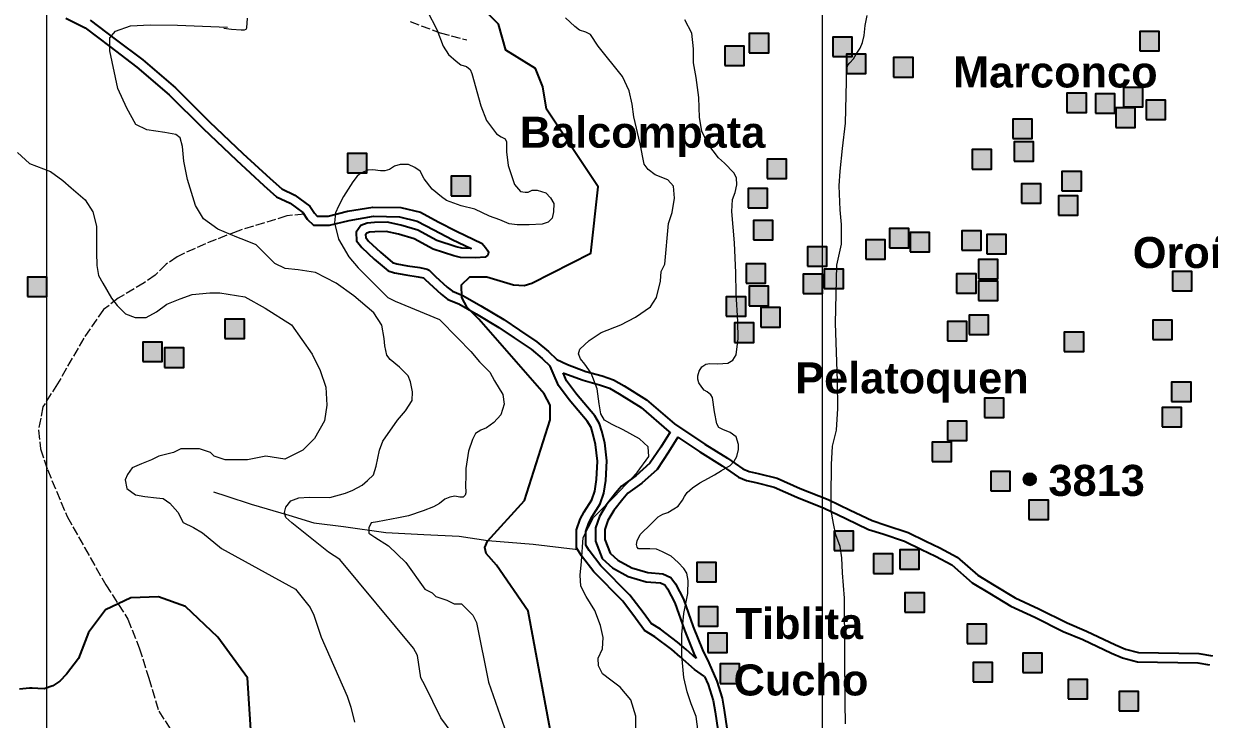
# Model space of a CAD drawing. Header units: metres. Extents: x 405809 to 420020, y 8257398 to 8272141.
# Drawn here: x 411970 to 413499, y 8268101 to 8268999 of the extents above; entities that cross this region are included whole.
import ezdxf

# ---------------------------------------------------------------- set-up
doc = ezdxf.new("R2010")
doc.units = ezdxf.units.M
doc.linetypes.add('ACAD_ISO02W100', pattern=[15, 12, -3])
doc.layers.add('AFIRMADO DOS A MAS VIAS', color=151, linetype='Continuous')
doc.layers.add('VIVIENDAS', color=1, linetype='Continuous')
for name, color, linetype, lineweight in [('CAMINOS1', 7, 'ACAD_ISO02W100', 5), ('COORDENADAS', 30, 'Continuous', 5), ('CURVAS MAESTRAS', 90, 'Continuous', 25), ('CURVAS SECUNDARIS', 46, 'Continuous', 9), ('Río', 150, 'Continuous', 20), ('texto', 7, 'Continuous', 13)]:
    doc.layers.add(name, color=color, linetype=linetype, lineweight=lineweight)
doc.styles.add('CARLOS', font='arialbd.ttf', dxfattribs={"height": 48})

msp = doc.modelspace()

# ---------------------------------------------------------------- hatches: boundary and pattern name
at = {"layer": 'texto'}
h = msp.add_hatch(color=256, dxfattribs=at)
edge = h.paths.add_edge_path()
edge.add_arc((413267.9, 8268411), 8.37, 0, 360)
at = {"layer": 'VIVIENDAS'}
for points in [[(412906.2, 8268961), (412931.2, 8268961), (412931.2, 8268986), (412906.2, 8268986)], [(413013.9, 8268956.5), (413038.9, 8268956.5), (413038.9, 8268981.5), (413013.9, 8268981.5)], [(413410, 8268963.8), (413435, 8268963.8), (413435, 8268988.8), (413410, 8268988.8)], [(412874.8, 8268944.6), (412899.8, 8268944.6), (412899.8, 8268969.6), (412874.8, 8268969.6)], [(413031.6, 8268934.6), (413056.6, 8268934.6), (413056.6, 8268959.6), (413031.6, 8268959.6)], [(413092.4, 8268929.9), (413117.4, 8268929.9), (413117.4, 8268954.9), (413092.4, 8268954.9)], [(413388.9, 8268891.3), (413413.9, 8268891.3), (413413.9, 8268916.3), (413388.9, 8268916.3)], [(413315.9, 8268884.3), (413340.9, 8268884.3), (413340.9, 8268909.3), (413315.9, 8268909.3)], [(413352.7, 8268883.1), (413377.7, 8268883.1), (413377.7, 8268908.1), (413352.7, 8268908.1)], [(413418.2, 8268875), (413443.2, 8268875), (413443.2, 8268900), (413418.2, 8268900)], [(413379, 8268865), (413404, 8268865), (413404, 8268890), (413379, 8268890)], [(413245.9, 8268850.4), (413270.9, 8268850.4), (413270.9, 8268875.4), (413245.9, 8268875.4)], [(413247.8, 8268821.5), (413272.8, 8268821.5), (413272.8, 8268846.5), (413247.8, 8268846.5)], [(412388.1, 8268806.2), (412413.1, 8268806.2), (412413.1, 8268831.2), (412388.1, 8268831.2)], [(412929.4, 8268799), (412954.4, 8268799), (412954.4, 8268824), (412929.4, 8268824)], [(413193.5, 8268811.2), (413218.5, 8268811.2), (413218.5, 8268836.2), (413193.5, 8268836.2)], [(413309.5, 8268783.2), (413334.5, 8268783.2), (413334.5, 8268808.2), (413309.5, 8268808.2)], [(412521.7, 8268776.8), (412546.7, 8268776.8), (412546.7, 8268801.8), (412521.7, 8268801.8)], [(413257.1, 8268767.3), (413282.1, 8268767.3), (413282.1, 8268792.3), (413257.1, 8268792.3)], [(412904.9, 8268761.3), (412929.9, 8268761.3), (412929.9, 8268786.3), (412904.9, 8268786.3)], [(413304.8, 8268751.5), (413329.8, 8268751.5), (413329.8, 8268776.5), (413304.8, 8268776.5)], [(412911.5, 8268719.9), (412936.5, 8268719.9), (412936.5, 8268744.9), (412911.5, 8268744.9)], [(413086.9, 8268709.4), (413111.9, 8268709.4), (413111.9, 8268734.4), (413086.9, 8268734.4)], [(413180.3, 8268706.4), (413205.3, 8268706.4), (413205.3, 8268731.4), (413180.3, 8268731.4)], [(413056.6, 8268694.8), (413081.6, 8268694.8), (413081.6, 8268719.8), (413056.6, 8268719.8)], [(413113.6, 8268704.4), (413138.6, 8268704.4), (413138.6, 8268729.4), (413113.6, 8268729.4)], [(413212.4, 8268701.8), (413237.4, 8268701.8), (413237.4, 8268726.8), (413212.4, 8268726.8)], [(412981.4, 8268685.8), (413006.4, 8268685.8), (413006.4, 8268710.8), (412981.4, 8268710.8)], [(412902.1, 8268664.1), (412927.1, 8268664.1), (412927.1, 8268689.1), (412902.1, 8268689.1)], [(413201.7, 8268669.6), (413226.7, 8268669.6), (413226.7, 8268694.6), (413201.7, 8268694.6)], [(411975.4, 8268646.7), (412000.4, 8268646.7), (412000.4, 8268671.7), (411975.4, 8268671.7)], [(412975.6, 8268650.7), (413000.6, 8268650.7), (413000.6, 8268675.7), (412975.6, 8268675.7)], [(413002.8, 8268656.9), (413027.8, 8268656.9), (413027.8, 8268681.9), (413002.8, 8268681.9)], [(413173.6, 8268650.9), (413198.6, 8268650.9), (413198.6, 8268675.9), (413173.6, 8268675.9)], [(413452.1, 8268654), (413477.1, 8268654), (413477.1, 8268679), (413452.1, 8268679)], [(412905.9, 8268634.9), (412930.9, 8268634.9), (412930.9, 8268659.9), (412905.9, 8268659.9)], [(413201.7, 8268641.5), (413226.7, 8268641.5), (413226.7, 8268666.5), (413201.7, 8268666.5)], [(412876.6, 8268621.5), (412901.6, 8268621.5), (412901.6, 8268646.5), (412876.6, 8268646.5)], [(412920.9, 8268607.4), (412945.9, 8268607.4), (412945.9, 8268632.4), (412920.9, 8268632.4)], [(413189.8, 8268597.9), (413214.8, 8268597.9), (413214.8, 8268622.9), (413189.8, 8268622.9)], [(412230, 8268592.7), (412255, 8268592.7), (412255, 8268617.7), (412230, 8268617.7)], [(412887, 8268587.6), (412912, 8268587.6), (412912, 8268612.6), (412887, 8268612.6)], [(413161.7, 8268589.4), (413186.7, 8268589.4), (413186.7, 8268614.4), (413161.7, 8268614.4)], [(413426.6, 8268591.2), (413451.6, 8268591.2), (413451.6, 8268616.2), (413426.6, 8268616.2)], [(413312.5, 8268575.9), (413337.5, 8268575.9), (413337.5, 8268600.9), (413312.5, 8268600.9)], [(412123.9, 8268562.9), (412148.9, 8268562.9), (412148.9, 8268587.9), (412123.9, 8268587.9)], [(412152.1, 8268555.4), (412177.1, 8268555.4), (412177.1, 8268580.4), (412152.1, 8268580.4)], [(413450.9, 8268511.2), (413475.9, 8268511.2), (413475.9, 8268536.2), (413450.9, 8268536.2)], [(413209.4, 8268490.8), (413234.4, 8268490.8), (413234.4, 8268515.8), (413209.4, 8268515.8)], [(413438.5, 8268478.7), (413463.5, 8268478.7), (413463.5, 8268503.7), (413438.5, 8268503.7)], [(413161.7, 8268461.1), (413186.7, 8268461.1), (413186.7, 8268486.1), (413161.7, 8268486.1)], [(413142.2, 8268433.9), (413167.2, 8268433.9), (413167.2, 8268458.9), (413142.2, 8268458.9)], [(413217.8, 8268395.9), (413242.8, 8268395.9), (413242.8, 8268420.9), (413217.8, 8268420.9)], [(413266.9, 8268359.2), (413291.9, 8268359.2), (413291.9, 8268384.2), (413266.9, 8268384.2)], [(413015.6, 8268319.2), (413040.6, 8268319.2), (413040.6, 8268344.2), (413015.6, 8268344.2)], [(413100.2, 8268295), (413125.2, 8268295), (413125.2, 8268320), (413100.2, 8268320)], [(412838.5, 8268278.6), (412863.5, 8268278.6), (412863.5, 8268303.6), (412838.5, 8268303.6)], [(413066.2, 8268289.6), (413091.2, 8268289.6), (413091.2, 8268314.6), (413066.2, 8268314.6)], [(413107, 8268239.7), (413132, 8268239.7), (413132, 8268264.7), (413107, 8268264.7)], [(412840.7, 8268221.5), (412865.7, 8268221.5), (412865.7, 8268246.5), (412840.7, 8268246.5)], [(412852.8, 8268187.5), (412877.8, 8268187.5), (412877.8, 8268212.5), (412852.8, 8268212.5)], [(413187.3, 8268199.1), (413212.3, 8268199.1), (413212.3, 8268224.1), (413187.3, 8268224.1)], [(413258.8, 8268161.8), (413283.8, 8268161.8), (413283.8, 8268186.8), (413258.8, 8268186.8)], [(412868.6, 8268147.7), (412893.6, 8268147.7), (412893.6, 8268172.7), (412868.6, 8268172.7)], [(413195, 8268149.7), (413220, 8268149.7), (413220, 8268174.7), (413195, 8268174.7)], [(413317.3, 8268127.7), (413342.3, 8268127.7), (413342.3, 8268152.7), (413317.3, 8268152.7)], [(413383.3, 8268112.3), (413408.3, 8268112.3), (413408.3, 8268137.3), (413383.3, 8268137.3)]]:
    msp.add_hatch(color=256, dxfattribs=at).paths.add_polyline_path(points)

# ---------------------------------------------------------------- linework, layer by layer
at = {"layer": 'AFIRMADO DOS A MAS VIAS'}
for points in [[(412024.9, 8269005.9), (412049.7, 8268993.2), (412081.4, 8268969.2), (412116.4, 8268942.7), (412158, 8268907.1), (412201.7, 8268863.6), (412244.7, 8268822.5), (412280.1, 8268790), (412296.4, 8268775.5), (412313.9, 8268767), (412330.6, 8268755), (412336.1, 8268746.6), (412344.1, 8268738.6), (412364.7, 8268738.6), (412390.3, 8268745), (412421.4, 8268750.2), (412455.2, 8268749.6), (412477.8, 8268744.1), (412499.5, 8268732.6), (412523.1, 8268720.3), (412547.6, 8268708.7), (412535.5, 8268709), (412528.3, 8268710.8), (412503.1, 8268718.9), (412478.6, 8268732.3), (412457, 8268738.9), (412439.1, 8268742.6), (412422.7, 8268742.4), (412413.5, 8268741.4), (412405.2, 8268738.4), (412399.3, 8268729.7), (412399.8, 8268718.8), (412406.3, 8268710.2), (412422.3, 8268695.1), (412440.3, 8268679.8), (412448.7, 8268677.3), (412463.3, 8268674.7), (412479.1, 8268672.2), (412486.2, 8268670.8), (412488.2, 8268668.8), (412493.5, 8268663.8), (412508.9, 8268649.6), (412517.4, 8268643.1), (412531.6, 8268637.4), (412553.9, 8268624.4), (412583.4, 8268606.9), (412603, 8268593.6), (412624.8, 8268578.9), (412639.3, 8268567), (412649.6, 8268556.9)], [(412056.1, 8269003.4), (412088.6, 8268978.8), (412123.9, 8268952), (412166.2, 8268915.9), (412210, 8268872.2), (412252.9, 8268831.3), (412288.2, 8268798.9), (412303.2, 8268785.6), (412320.1, 8268777.4), (412339.4, 8268763.4), (412345.4, 8268754.3), (412349.1, 8268750.6), (412363.2, 8268750.6), (412387.9, 8268756.7), (412420.5, 8268762.2), (412456.7, 8268761.6), (412482.1, 8268755.4), (412505, 8268743.2), (412528.5, 8268731), (412561.7, 8268715.3), (412566.1, 8268710.1), (412569.1, 8268705.8), (412569.7, 8268703.7), (412569.1, 8268700.1), (412565.4, 8268697.7), (412553.3, 8268696.6), (412533.9, 8268697.1), (412525, 8268699.2), (412498.4, 8268707.9), (412474, 8268721.2), (412454, 8268727.3), (412437.9, 8268730.6), (412423.4, 8268730.4), (412416.2, 8268729.6), (412412.9, 8268728.4), (412411.4, 8268726.2), (412411.6, 8268723.1), (412415.3, 8268718.3), (412430.4, 8268704.1), (412446.2, 8268690.6), (412451.5, 8268689), (412465.3, 8268686.5), (412481.2, 8268684), (412490.6, 8268682.1), (412493.2, 8268680.7), (412496.6, 8268677.4), (412501.7, 8268672.5), (412516.6, 8268658.8), (412523.4, 8268653.7), (412536.9, 8268648.2), (412560, 8268634.7), (412589.8, 8268617.1), (412609.7, 8268603.5), (412632, 8268588.5), (412647.3, 8268575.9), (412658.1, 8268565.4), (412671.8, 8268558.9), (412695.6, 8268550.2), (412716.6, 8268544.5), (412731.1, 8268539.4), (412744.8, 8268531.5), (412773.7, 8268513.4), (412809.8, 8268482.4), (412849, 8268456.3), (412877.9, 8268438.3), (412898, 8268424.4), (412906, 8268420.9), (412917.5, 8268418.6), (412942.2, 8268412.3), (412972, 8268399.2), (413007.8, 8268384.7), (413036.1, 8268371), (413064.5, 8268357.6), (413082.3, 8268352), (413111, 8268342.3), (413133.8, 8268331.3), (413152, 8268322.4), (413174.2, 8268310.7), (413201, 8268287.2), (413222, 8268274.2), (413249.2, 8268258), (413279.5, 8268243.9), (413316, 8268225.6), (413341.1, 8268215.1), (413378.4, 8268197.6), (413391.4, 8268192), (413408.3, 8268187.5), (413486.1, 8268186.3), (413503.5, 8268183.1)], [(412848.6, 8268156.5), (412835.7, 8268165.8), (412817.1, 8268182.1), (412806.2, 8268191.3), (412784.6, 8268207.7), (412771.2, 8268216.1), (412759.5, 8268231.9), (412743.2, 8268253.8), (412705.8, 8268291.6), (412689.9, 8268312.2), (412683.3, 8268322.7), (412683.3, 8268345.7), (412688.3, 8268359.6), (412693.4, 8268368.8), (412703.1, 8268384.4), (412707.1, 8268395.8), (412709.1, 8268410.6), (412710.4, 8268434.5), (412707.9, 8268455.9), (412704.6, 8268469.9), (412702.2, 8268477.6), (412697.2, 8268485.8), (412673.9, 8268513.3), (412660, 8268532.1), (412653.4, 8268548), (412649.6, 8268556.9)], [(412666.3, 8268548.2), (412667.2, 8268547.8), (412692, 8268538.8), (412713, 8268533), (412726, 8268528.5), (412738.6, 8268521.2), (412766.6, 8268503.7), (412802.6, 8268472.8), (412804.2, 8268471.7)], [(412837.8, 8268179.9), (412824.9, 8268191.2), (412813.7, 8268200.7), (412791.5, 8268217.5), (412779.5, 8268225.1), (412769.2, 8268239), (412752.3, 8268261.7), (412714.9, 8268299.5), (412699.7, 8268319.1), (412695.3, 8268326.2), (412695.3, 8268343.6), (412699.3, 8268354.7), (412703.7, 8268362.8), (412713.9, 8268379.2), (412718.8, 8268393), (412721.1, 8268409.5), (412722.4, 8268434.8), (412719.7, 8268457.9), (412716.2, 8268473), (412713.2, 8268482.6), (412706.9, 8268492.8), (412683.3, 8268520.8), (412670.5, 8268538.1), (412666.3, 8268548.2)], [(412804.2, 8268471.7), (412792.1, 8268452.6), (412778, 8268431.6), (412760.1, 8268415.3), (412741.3, 8268402), (412733.8, 8268392.9), (412721.5, 8268377.6), (412712.9, 8268362.9), (412707.7, 8268348.2), (412707.7, 8268331), (412716.6, 8268308.9), (412729.6, 8268296.7), (412750.2, 8268285.4), (412773, 8268278.9), (412791.5, 8268277.2), (412797.3, 8268274.7), (412800.9, 8268269.8), (412810.3, 8268251.7), (412822.5, 8268216.4), (412834.7, 8268186.1), (412837.8, 8268179.9)], [(412814.2, 8268465.1), (412802.1, 8268446.1), (412787.2, 8268423.7), (412767.6, 8268405.9), (412749.6, 8268393.1), (412743.2, 8268385.3), (412731.4, 8268370.7), (412723.8, 8268357.8), (412719.7, 8268346.2), (412719.7, 8268333.3), (412726.7, 8268315.8), (412736.7, 8268306.5), (412754.8, 8268296.6), (412775.2, 8268290.8), (412794.5, 8268289), (412805, 8268284.3), (412811.1, 8268276.2), (412821.4, 8268256.5), (412833.7, 8268220.6), (412845.7, 8268191), (412854, 8268174.4), (412864.3, 8268150.6), (412871.4, 8268128.6), (412874, 8268113), (412877.3, 8268090.1)], [(412814.2, 8268465.1), (412842.5, 8268446.2), (412871.3, 8268428.2), (412892.1, 8268413.8), (412902.4, 8268409.4), (412914.8, 8268406.9), (412938.2, 8268400.9), (412967.4, 8268388.1), (413002.9, 8268373.8), (413030.9, 8268360.2), (413060.1, 8268346.4), (413078.6, 8268340.6), (413106.5, 8268331.1), (413128.5, 8268320.5), (413146.5, 8268311.7), (413167.4, 8268300.7), (413193.8, 8268277.5), (413215.8, 8268264), (413243.6, 8268247.4), (413274.3, 8268233.1), (413311, 8268214.7), (413336.2, 8268204.1), (413373.5, 8268186.7), (413387.4, 8268180.6), (413406.7, 8268175.6), (413484.9, 8268174.3), (413499.6, 8268171.6)], [(412848.6, 8268156.5), (412853, 8268146.3), (412859.7, 8268125.8), (412862.1, 8268111.1), (412865.5, 8268087.9)]]:
    msp.add_lwpolyline(points, dxfattribs=at)
at = {"layer": 'CAMINOS1'}
for points in [[(412469, 8269001.4), (412507.4, 8268987), (412541.8, 8268977.7)], [(412332.1, 8268753.1), (412309.7, 8268750.7), (412246.5, 8268731.2), (412205.1, 8268714.9), (412178, 8268702.7), (412168.5, 8268697.9), (412154.2, 8268688.4), (412139.9, 8268674.1), (412125.6, 8268664.6), (412092.4, 8268644.6), (412073.4, 8268629.8), (412048, 8268593.2), (412014.1, 8268534.1), (411995.1, 8268504.4), (411989.4, 8268474.2), (411992.2, 8268450.2), (412001.1, 8268423.4), (412026.4, 8268362.8), (412048.8, 8268323.1), (412076.2, 8268274.8), (412104.8, 8268230.6), (412119.4, 8268193.5), (412131.7, 8268154.4), (412144.6, 8268111.7), (412164.2, 8268082.1)]]:
    msp.add_lwpolyline(points, dxfattribs=at)
at = {"layer": 'COORDENADAS'}
for p, q in [((412000, 8271350), (412000, 8257550)), ((413000, 8271350), (413000, 8257550))]:
    msp.add_line(p, q, dxfattribs=at)
at = {"layer": 'CURVAS MAESTRAS'}
for points in [[(412649.5, 8268088.3), (412621, 8268240.7), (412580, 8268300.1), (412566.7, 8268315.1), (412565, 8268322.8), (412568.6, 8268331.2), (412616.2, 8268383.6), (412649.2, 8268487.8), (412649.2, 8268506.5), (412641.7, 8268521.4), (412557.3, 8268617.5), (412542.4, 8268632.4), (412535.5, 8268645.3), (412535.2, 8268661.7), (412545.6, 8268672.1), (412567.9, 8268672.1), (412602.1, 8268662), (412615.9, 8268660.9), (412625.6, 8268663.9), (412701.9, 8268702.7), (412711.5, 8268788.4), (412644.8, 8268888.5), (412640, 8268917.1), (412630.5, 8268940.9), (412592.4, 8268964.7), (412582.9, 8268998), (412530.5, 8269050.4)], [(412268.5, 8268007.3), (412259, 8268154.9), (412220.9, 8268207.3), (412179.2, 8268246.8), (412144.3, 8268259.4), (412108.7, 8268258), (412108.7, 8268258), (412075.8, 8268242.6), (412054.2, 8268213.3), (412040.9, 8268179.9), (412025.6, 8268159.7), (412017.1, 8268150.5), (412007.8, 8268144.4), (411997, 8268140.7), (411988.7, 8268141), (411981.2, 8268141.7), (411978.1, 8268141.7), (411973.5, 8268141.2), (411965.1, 8268140.3)]]:
    msp.add_lwpolyline(points, dxfattribs=at)
at = {"layer": 'CURVAS SECUNDARIS'}
for points in [[(412228.4, 8268992.9), (412238.6, 8268991.5), (412250.7, 8268990.8), (412255.1, 8268990.8), (412257.5, 8268991.8), (412258.3, 8268993.5), (412258.9, 8269005.9)], [(412490.6, 8269015.4), (412503.2, 8268991.1), (412511.6, 8268969.9), (412518.4, 8268959), (412528.3, 8268950.4), (412534, 8268945.7), (412541.3, 8268943.4), (412546.2, 8268939.8), (412548.3, 8268934.6), (412560, 8268892.7), (412567.4, 8268873.8), (412580.1, 8268856.7), (412586.3, 8268852.7), (412591.3, 8268850.2), (412593.2, 8268846.2), (412593.2, 8268833.5), (412595.3, 8268815.7), (412603.3, 8268791.4), (412611.1, 8268782.3), (412617.1, 8268781.4), (412621.1, 8268781.4), (412626, 8268783.9), (412632.8, 8268783.9), (412644, 8268780.5), (412649.7, 8268774.2), (412654, 8268766.8), (412653.7, 8268756.2), (412652, 8268747.7), (412646.9, 8268742.5), (412639.1, 8268739.9), (412622.2, 8268739.2), (412607, 8268739.2), (412596.7, 8268740.7), (412584.3, 8268745.8), (412571.1, 8268750.6), (412552.3, 8268759.5), (412534.7, 8268763.8), (412515.6, 8268770.6), (412509.2, 8268775.4), (412497.2, 8268785.4), (412486.8, 8268798.5), (412481.6, 8268808.5), (412474.8, 8268813.3), (412466.8, 8268817), (412455.8, 8268817.2), (412448.5, 8268814.8), (412442.3, 8268810.8), (412436.3, 8268809), (412430.6, 8268808.8), (412420.6, 8268810.1), (412414.3, 8268809.8), (412405.2, 8268805.7), (412400.5, 8268801.9), (412394.8, 8268794.5), (412382.8, 8268775.6), (412376.5, 8268763.3), (412372.7, 8268754.5), (412371.3, 8268741.8), (412376.3, 8268720.6), (412389.7, 8268698), (412401.7, 8268683.8), (412416.1, 8268669.4), (412440, 8268645.6), (412449.5, 8268640.8), (412506.6, 8268617), (412530.5, 8268593.2), (412547.2, 8268575.7), (412558.2, 8268562.5), (412571.5, 8268549.3), (412577.7, 8268538), (412588.3, 8268520.4), (412590, 8268508.1), (412585.6, 8268494), (412576.8, 8268484.3), (412567.1, 8268477.2), (412560, 8268474.4), (412552.9, 8268470), (412549.4, 8268462.1), (412544.1, 8268447.1), (412540.6, 8268425), (412540.7, 8268414.7), (412540.1, 8268403.5), (412540.7, 8268393.5), (412539.9, 8268390.3), (412537.1, 8268388.1), (412532.7, 8268388.1), (412526.6, 8268389), (412520.1, 8268388.1), (412513.6, 8268385.3), (412506.8, 8268379.8), (412499.1, 8268375.4), (412485.7, 8268370.2), (412466.7, 8268363.9), (412453.7, 8268361.3), (412426.6, 8268356.1), (412418.4, 8268354.6), (412415.4, 8268348.3), (412415.4, 8268341.6), (412423.2, 8268336.4), (412441.1, 8268325.3), (412463.3, 8268303.7), (412487.6, 8268269.3), (412497.1, 8268264.5), (412501.9, 8268259.7), (412516.2, 8268255), (412525.7, 8268250.2), (412535.2, 8268250.2), (412549.5, 8268235.9), (412554.3, 8268226.4), (412570, 8268149.4), (412584.8, 8268106.2), (412593.1, 8268083.2)], [(412759.7, 8268085.1), (412759.7, 8268105.2), (412753.4, 8268126.4), (412739.6, 8268143), (412727.5, 8268151.7), (412717, 8268160.1), (412711.9, 8268170.2), (412711.4, 8268180.3), (412717, 8268192.2), (412717.9, 8268206.9), (412714.2, 8268222.5), (412706.8, 8268241.8), (412695.8, 8268259.9), (412688.9, 8268273.2), (412688, 8268287.4), (412689.8, 8268304.8), (412691.9, 8268335.9), (412705.3, 8268361.8), (412732, 8268388.5), (412761.6, 8268419.6), (412776.5, 8268440.5), (412775.8, 8268452.8), (412764.8, 8268463.2), (412743.4, 8268474.7), (412729.3, 8268481.5), (412719.5, 8268487.1), (412714.9, 8268495.4), (412712.8, 8268508.2), (412709.9, 8268527.7), (412702.1, 8268547.7), (412694.2, 8268559.3), (412688.4, 8268566.3), (412685.9, 8268573), (412687.5, 8268578.8), (412699.9, 8268590.2), (412715.2, 8268600.2), (412740.4, 8268610.1), (412759.6, 8268620), (412778.9, 8268633.3), (412786.7, 8268645.5), (412791.8, 8268666.5), (412792.4, 8268678.9), (412797.2, 8268688.4), (412802, 8268740.8), (412806.7, 8268755.1), (412809.7, 8268773.7), (412808.3, 8268789.2), (412801.2, 8268797.2), (412784.7, 8268803.8), (412775.8, 8268810.4), (412770.6, 8268817.4), (412765.5, 8268843.8), (412757.2, 8268878.4), (412755, 8268895), (412751.2, 8268912.3), (412742.9, 8268930.4), (412711.1, 8268969.8), (412701.3, 8268984.8), (412695.6, 8268987.6), (412687.4, 8268990.5), (412681.1, 8268995), (412669.2, 8269006.3)], [(413030.1, 8268095.5), (413029.7, 8268122.6), (413028.9, 8268257.7), (413026.5, 8268290.1), (413025.6, 8268309.6), (413023.4, 8268324.3), (413018, 8268339.5), (413014.6, 8268353.8), (413012, 8268370.5), (413011.8, 8268388.3), (413012.3, 8268430), (413013.5, 8268453.5), (413018.6, 8268474.4), (413020.6, 8268502.5), (413020.1, 8268537.6), (413017.5, 8268612.4), (413019.1, 8268687.1), (413025, 8268714.1), (413025, 8268739.7), (413023.5, 8268758.6), (413022, 8268789.5), (413023.5, 8268808.5), (413026.4, 8268837.7), (413030.1, 8268870.5), (413031.5, 8268924), (413031.6, 8268939.6), (413033.3, 8268945.4), (413035.7, 8268948.4), (413040.4, 8268953.3), (413043.9, 8268959.2), (413049.2, 8268967.2), (413052, 8268974.4), (413054.5, 8268983.3), (413055.7, 8268996.5), (413058.3, 8269009.3)], [(412523, 8268083.3), (412508.6, 8268103.4), (412487.6, 8268145.4), (412482.8, 8268154.9), (412478.1, 8268183.5), (412473.3, 8268193), (412378, 8268307.4), (412363.7, 8268316.9), (412316.1, 8268355), (412308.5, 8268361.6), (412306.7, 8268368.2), (412308.5, 8268374.9), (412314.9, 8268383.3), (412325.2, 8268386.9), (412338.5, 8268388.1), (412365.4, 8268387.5), (412385.4, 8268393.1), (412394.9, 8268397), (412407, 8268403.5), (412413.9, 8268409.5), (412421.7, 8268416.9), (412425.2, 8268428.1), (412429.5, 8268448.4), (412433.4, 8268460.1), (412452.5, 8268487.1), (412462.9, 8268499.2), (412471.6, 8268512.7), (412472, 8268523.9), (412469.4, 8268536.5), (412466.4, 8268544.3), (412455.1, 8268555.5), (412443, 8268565.5), (412438.6, 8268571.2), (412436, 8268583.3), (412435.4, 8268592.6), (412432.1, 8268609.6), (412422.2, 8268625.5), (412396.4, 8268647.5), (412373.2, 8268664.1), (412346.8, 8268677.9), (412324.2, 8268681.2), (412307.7, 8268682.8), (412294.5, 8268689.4), (412270.2, 8268713.6), (412256.3, 8268719), (412245.1, 8268723.2), (412220.6, 8268733.7), (412202.5, 8268746.9), (412192, 8268764.3), (412181.5, 8268797.7), (412177.1, 8268821.4), (412175.3, 8268840.1), (412172.1, 8268851.3), (412166.5, 8268855.9), (412152.4, 8268858.5), (412129.1, 8268861.6), (412115, 8268868.6), (412103.5, 8268889.8), (412092, 8268915.3), (412081.4, 8268963.6), (412081.4, 8268980.5), (412088.7, 8268989.2), (412108.2, 8268996.1), (412133.5, 8268997.4), (412168.8, 8268996.8), (412233.3, 8268994.2)], [(412840.3, 8268085.3), (412837.8, 8268104.8), (412831.4, 8268121.3), (412825.9, 8268136.9), (412821.7, 8268155.3), (412819, 8268183.5), (412819.4, 8268210.6), (412821.8, 8268237.9), (412827.1, 8268263.6), (412827.2, 8268280.6), (412825.6, 8268289.8), (412821.6, 8268296), (412814.5, 8268303.8), (412805.6, 8268312), (412794.2, 8268317.5), (412786.7, 8268320.8), (412777.9, 8268321.2), (412767.7, 8268321.2), (412763.5, 8268321.4), (412761.7, 8268323.2), (412760.9, 8268326.9), (412761.4, 8268331.6), (412765.6, 8268339.7), (412780, 8268354.1), (412788.6, 8268362.4), (412794.5, 8268365.9), (412801, 8268368.3), (412809, 8268372.7), (412814.4, 8268376.5), (412820, 8268384), (412822.8, 8268388.6), (412826.1, 8268394), (412833.1, 8268399.9), (412842.5, 8268406.4), (412853.5, 8268412.6), (412861.2, 8268416.8), (412870.4, 8268422.1), (412881.4, 8268428.7), (412886.8, 8268434.4), (412890.1, 8268440.3), (412892.5, 8268449.5), (412892.5, 8268455.8), (412889.2, 8268465.9), (412881.5, 8268471.2), (412872.2, 8268475.2), (412866.9, 8268477.9), (412864.2, 8268482.6), (412861.2, 8268498.1), (412858.9, 8268516.6), (412856.8, 8268520.1), (412851.7, 8268523.7), (412848.2, 8268526), (412845, 8268529.7), (412841.1, 8268535.4), (412839.8, 8268540), (412839.8, 8268544.4), (412841.5, 8268550.5), (412844.8, 8268556.2), (412850.1, 8268559.3), (412855.3, 8268560.4), (412865.6, 8268559.9), (412878.6, 8268560.7), (412885, 8268564.5), (412889.3, 8268571.5), (412891.8, 8268592.6), (412891.4, 8268614.4), (412889.4, 8268650.7), (412888.7, 8268677.3), (412887, 8268715.8), (412883.7, 8268756.6), (412884.4, 8268771.7), (412887.9, 8268781), (412890.2, 8268790.7), (412889.5, 8268800), (412886.4, 8268806.2), (412874.3, 8268818.9), (412866.5, 8268825.6), (412852.6, 8268843.8), (412844.8, 8268860.1), (412841.9, 8268877.7), (412841.1, 8268903.5), (412837.6, 8268929.2), (412834.2, 8268948.4), (412834.2, 8268966.3), (412832.2, 8268986.7), (412823.1, 8269003.5)], [(411962.3, 8268832.4), (411978, 8268818.2), (412005, 8268808.2), (412021.1, 8268796.5), (412031.7, 8268787), (412049.7, 8268771.3), (412059.8, 8268756.2), (412064.3, 8268737.7), (412064.2, 8268703.7), (412064.8, 8268686.7), (412067.1, 8268673.7), (412072.7, 8268664.1), (412083.6, 8268644.7), (412090.9, 8268635.1), (412101.7, 8268624.4), (412114.1, 8268619.9), (412128.3, 8268619.9), (412141.9, 8268627.2), (412154.9, 8268636.8), (412172.4, 8268643.6), (412187.7, 8268649.2), (412210.4, 8268651.5), (412223.4, 8268651.5), (412255.8, 8268646.4), (412281.9, 8268631.7), (412315.8, 8268610.2), (412342.6, 8268572.2), (412352.8, 8268551.2), (412360.2, 8268529.7), (412361.3, 8268506.5), (412358.5, 8268486.2), (412345.5, 8268463.6), (412330.6, 8268448.6), (412307.1, 8268436.8), (412282.8, 8268440.7), (412259, 8268436), (412239.9, 8268436), (412230.4, 8268436), (412216.1, 8268440.7), (412211.3, 8268445.5), (412197, 8268450.3), (412192.3, 8268450.3), (412178, 8268450.3), (412173.2, 8268450.3), (412163.7, 8268445.5), (412144.6, 8268440.7), (412135.1, 8268436), (412122.5, 8268430.7), (412110.5, 8268425.6), (412104.1, 8268417), (412101.2, 8268410.1), (412103.5, 8268399.1), (412114.5, 8268391.1), (412126.6, 8268388.8), (412141.8, 8268387.2), (412150.2, 8268386.2), (412159, 8268380.1), (412169.1, 8268368.4), (412176.2, 8268355.4), (412189.5, 8268348.9), (412201.2, 8268341.8), (412225.6, 8268321.7), (412320.9, 8268269.3), (412339.9, 8268245.4), (412344.7, 8268235.9), (412349.5, 8268221.6), (412354.2, 8268207.3), (412387.6, 8268131.1), (412392.3, 8268116.8), (412397.1, 8268097.8)]]:
    msp.add_lwpolyline(points, dxfattribs=at)
at = {"layer": 'Río'}
msp.add_lwpolyline([(412215, 8268394.8), (412232.6, 8268389.1), (412263.9, 8268379), (412312.4, 8268364.9), (412344.7, 8268355), (412382.8, 8268350.2), (412437.4, 8268342.4), (412486.3, 8268339.7), (412532.2, 8268337.5), (412568.9, 8268332.2), (412627.6, 8268327.4), (412681.6, 8268320.8), (412684.5, 8268320.8)], dxfattribs=at)
at = {"layer": 'texto'}
msp.add_circle((413267.9, 8268411), 8.37, dxfattribs=at)
at = {"layer": 'VIVIENDAS'}
for points in [[(412906.2, 8268961), (412931.2, 8268961), (412931.2, 8268986), (412906.2, 8268986)], [(413013.9, 8268956.5), (413038.9, 8268956.5), (413038.9, 8268981.5), (413013.9, 8268981.5)], [(413410, 8268963.8), (413435, 8268963.8), (413435, 8268988.8), (413410, 8268988.8)], [(412874.8, 8268944.6), (412899.8, 8268944.6), (412899.8, 8268969.6), (412874.8, 8268969.6)], [(413031.6, 8268934.6), (413056.6, 8268934.6), (413056.6, 8268959.6), (413031.6, 8268959.6)], [(413092.4, 8268929.9), (413117.4, 8268929.9), (413117.4, 8268954.9), (413092.4, 8268954.9)], [(413388.9, 8268891.3), (413413.9, 8268891.3), (413413.9, 8268916.3), (413388.9, 8268916.3)], [(413315.9, 8268884.3), (413340.9, 8268884.3), (413340.9, 8268909.3), (413315.9, 8268909.3)], [(413352.7, 8268883.1), (413377.7, 8268883.1), (413377.7, 8268908.1), (413352.7, 8268908.1)], [(413418.2, 8268875), (413443.2, 8268875), (413443.2, 8268900), (413418.2, 8268900)], [(413379, 8268865), (413404, 8268865), (413404, 8268890), (413379, 8268890)], [(413245.9, 8268850.4), (413270.9, 8268850.4), (413270.9, 8268875.4), (413245.9, 8268875.4)], [(413247.8, 8268821.5), (413272.8, 8268821.5), (413272.8, 8268846.5), (413247.8, 8268846.5)], [(412388.1, 8268806.2), (412413.1, 8268806.2), (412413.1, 8268831.2), (412388.1, 8268831.2)], [(412929.4, 8268799), (412954.4, 8268799), (412954.4, 8268824), (412929.4, 8268824)], [(413193.5, 8268811.2), (413218.5, 8268811.2), (413218.5, 8268836.2), (413193.5, 8268836.2)], [(413309.5, 8268783.2), (413334.5, 8268783.2), (413334.5, 8268808.2), (413309.5, 8268808.2)], [(412521.7, 8268776.8), (412546.7, 8268776.8), (412546.7, 8268801.8), (412521.7, 8268801.8)], [(413257.1, 8268767.3), (413282.1, 8268767.3), (413282.1, 8268792.3), (413257.1, 8268792.3)], [(412904.9, 8268761.3), (412929.9, 8268761.3), (412929.9, 8268786.3), (412904.9, 8268786.3)], [(413304.8, 8268751.5), (413329.8, 8268751.5), (413329.8, 8268776.5), (413304.8, 8268776.5)], [(412911.5, 8268719.9), (412936.5, 8268719.9), (412936.5, 8268744.9), (412911.5, 8268744.9)], [(413086.9, 8268709.4), (413111.9, 8268709.4), (413111.9, 8268734.4), (413086.9, 8268734.4)], [(413180.3, 8268706.4), (413205.3, 8268706.4), (413205.3, 8268731.4), (413180.3, 8268731.4)], [(413056.6, 8268694.8), (413081.6, 8268694.8), (413081.6, 8268719.8), (413056.6, 8268719.8)], [(413113.6, 8268704.4), (413138.6, 8268704.4), (413138.6, 8268729.4), (413113.6, 8268729.4)], [(413212.4, 8268701.8), (413237.4, 8268701.8), (413237.4, 8268726.8), (413212.4, 8268726.8)], [(412981.4, 8268685.8), (413006.4, 8268685.8), (413006.4, 8268710.8), (412981.4, 8268710.8)], [(412902.1, 8268664.1), (412927.1, 8268664.1), (412927.1, 8268689.1), (412902.1, 8268689.1)], [(413201.7, 8268669.6), (413226.7, 8268669.6), (413226.7, 8268694.6), (413201.7, 8268694.6)], [(411975.4, 8268646.7), (412000.4, 8268646.7), (412000.4, 8268671.7), (411975.4, 8268671.7)], [(412975.6, 8268650.7), (413000.6, 8268650.7), (413000.6, 8268675.7), (412975.6, 8268675.7)], [(413002.8, 8268656.9), (413027.8, 8268656.9), (413027.8, 8268681.9), (413002.8, 8268681.9)], [(413173.6, 8268650.9), (413198.6, 8268650.9), (413198.6, 8268675.9), (413173.6, 8268675.9)], [(413452.1, 8268654), (413477.1, 8268654), (413477.1, 8268679), (413452.1, 8268679)], [(412905.9, 8268634.9), (412930.9, 8268634.9), (412930.9, 8268659.9), (412905.9, 8268659.9)], [(413201.7, 8268641.5), (413226.7, 8268641.5), (413226.7, 8268666.5), (413201.7, 8268666.5)], [(412876.6, 8268621.5), (412901.6, 8268621.5), (412901.6, 8268646.5), (412876.6, 8268646.5)], [(412920.9, 8268607.4), (412945.9, 8268607.4), (412945.9, 8268632.4), (412920.9, 8268632.4)], [(413189.8, 8268597.9), (413214.8, 8268597.9), (413214.8, 8268622.9), (413189.8, 8268622.9)], [(412230, 8268592.7), (412255, 8268592.7), (412255, 8268617.7), (412230, 8268617.7)], [(412887, 8268587.6), (412912, 8268587.6), (412912, 8268612.6), (412887, 8268612.6)], [(413161.7, 8268589.4), (413186.7, 8268589.4), (413186.7, 8268614.4), (413161.7, 8268614.4)], [(413426.6, 8268591.2), (413451.6, 8268591.2), (413451.6, 8268616.2), (413426.6, 8268616.2)], [(413312.5, 8268575.9), (413337.5, 8268575.9), (413337.5, 8268600.9), (413312.5, 8268600.9)], [(412123.9, 8268562.9), (412148.9, 8268562.9), (412148.9, 8268587.9), (412123.9, 8268587.9)], [(412152.1, 8268555.4), (412177.1, 8268555.4), (412177.1, 8268580.4), (412152.1, 8268580.4)], [(413450.9, 8268511.2), (413475.9, 8268511.2), (413475.9, 8268536.2), (413450.9, 8268536.2)], [(413209.4, 8268490.8), (413234.4, 8268490.8), (413234.4, 8268515.8), (413209.4, 8268515.8)], [(413438.5, 8268478.7), (413463.5, 8268478.7), (413463.5, 8268503.7), (413438.5, 8268503.7)], [(413161.7, 8268461.1), (413186.7, 8268461.1), (413186.7, 8268486.1), (413161.7, 8268486.1)], [(413142.2, 8268433.9), (413167.2, 8268433.9), (413167.2, 8268458.9), (413142.2, 8268458.9)], [(413217.8, 8268395.9), (413242.8, 8268395.9), (413242.8, 8268420.9), (413217.8, 8268420.9)], [(413266.9, 8268359.2), (413291.9, 8268359.2), (413291.9, 8268384.2), (413266.9, 8268384.2)], [(413015.6, 8268319.2), (413040.6, 8268319.2), (413040.6, 8268344.2), (413015.6, 8268344.2)], [(413100.2, 8268295), (413125.2, 8268295), (413125.2, 8268320), (413100.2, 8268320)], [(412838.5, 8268278.6), (412863.5, 8268278.6), (412863.5, 8268303.6), (412838.5, 8268303.6)], [(413066.2, 8268289.6), (413091.2, 8268289.6), (413091.2, 8268314.6), (413066.2, 8268314.6)], [(413107, 8268239.7), (413132, 8268239.7), (413132, 8268264.7), (413107, 8268264.7)], [(412840.7, 8268221.5), (412865.7, 8268221.5), (412865.7, 8268246.5), (412840.7, 8268246.5)], [(412852.8, 8268187.5), (412877.8, 8268187.5), (412877.8, 8268212.5), (412852.8, 8268212.5)], [(413187.3, 8268199.1), (413212.3, 8268199.1), (413212.3, 8268224.1), (413187.3, 8268224.1)], [(413258.8, 8268161.8), (413283.8, 8268161.8), (413283.8, 8268186.8), (413258.8, 8268186.8)], [(412868.6, 8268147.7), (412893.6, 8268147.7), (412893.6, 8268172.7), (412868.6, 8268172.7)], [(413195, 8268149.7), (413220, 8268149.7), (413220, 8268174.7), (413195, 8268174.7)], [(413317.3, 8268127.7), (413342.3, 8268127.7), (413342.3, 8268152.7), (413317.3, 8268152.7)], [(413383.3, 8268112.3), (413408.3, 8268112.3), (413408.3, 8268137.3), (413383.3, 8268137.3)]]:
    msp.add_lwpolyline(points, close=True, dxfattribs=at)

# ---------------------------------------------------------------- texts
at = {"layer": 'texto', "style": 'CARLOS'}
for s, p in [('Marconco', (413168.9, 8268916.4)), ('Balcompata', (412610.2, 8268838.7)), ('Oroñicucho', (413400.8, 8268683.5)), ('Pelatoquen', (412965.4, 8268521.8)), ('3813', (413292, 8268389.6)), ('Tiblita', (412888.5, 8268204.9)), ('Cucho', (412886, 8268132.1))]:
    msp.add_text(s, height=40, dxfattribs=at).set_placement(p)

doc.saveas('drawing.dxf')
